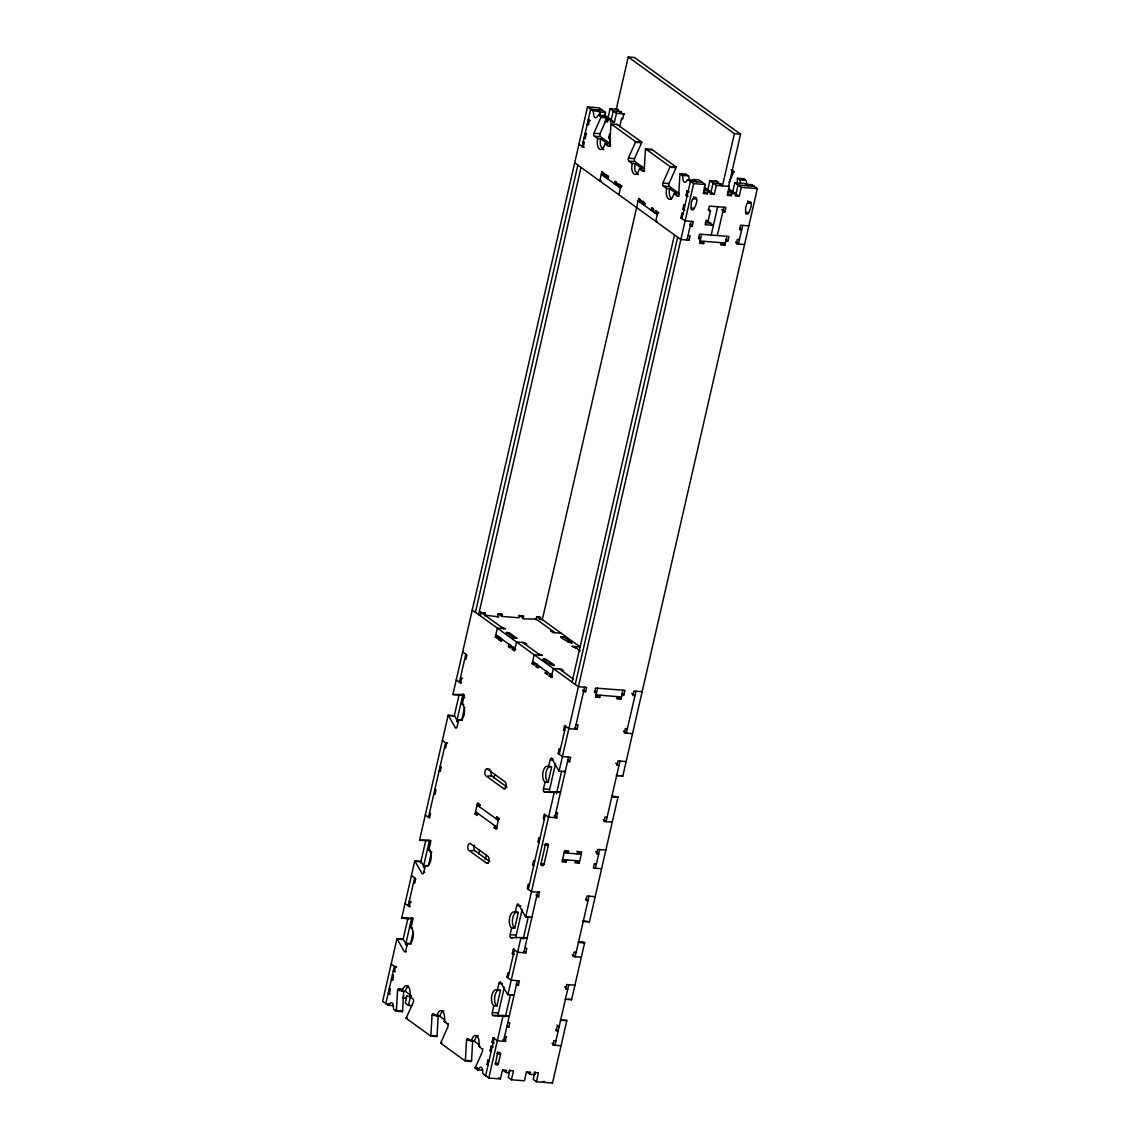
<?xml version="1.0" encoding="UTF-8"?>
<svg xmlns="http://www.w3.org/2000/svg" width="1140" height="1140" viewBox="0 0 1140 1140"><rect width="100%" height="100%" fill="white"/><g stroke="black" fill="none" stroke-linecap="round" stroke-linejoin="round"><path stroke-width="1.5" d="M411.569 995.904L405.384 991.43L402.292 991.187L399.114 988.893A2.365 1.168 -85.5 0 0 397.532 990.361L396.406 1010.51A2.365 1.168 -85.5 0 1 396.307 1011.18L402.477 1011.665A2.365 1.168 -85.5 0 0 402.577 1010.995L403.703 990.845M444.828 1019.93L439.869 1016.353L436.791 1016.111L433.599 1013.802A2.365 1.168 -85.5 0 0 432.032 1015.27L430.892 1035.434A2.365 1.168 -85.5 0 1 430.792 1036.103L436.962 1036.588A2.365 1.168 -85.5 0 0 437.062 1035.918L438.188 1015.754A2.365 1.168 -85.5 0 1 438.458 1014.985M479.313 1044.839L474.354 1041.262L471.276 1041.019L468.084 1038.725A2.365 1.168 -85.5 0 0 466.517 1040.193L465.376 1060.342A2.365 1.168 -85.5 0 1 465.277 1061.012L471.447 1061.497A2.365 1.168 -85.5 0 0 471.547 1060.827L472.673 1040.678A2.365 1.168 -85.5 0 1 472.786 1040.278M413.036 918.142L402.035 918.185A2.365 1.168 -85.5 0 1 401.707 918.056L414.775 860.971A2.365 1.168 -85.5 0 1 415.06 861.284L422.171 873.753A2.365 1.168 -85.5 0 0 423.738 872.285L425.277 865.573A8.293 4.09 -85.5 0 0 430.778 860.429A8.293 4.09 -85.5 0 0 428.854 849.913L430.393 843.215A2.365 1.168 -85.5 0 0 429.851 840.209L419.862 840.337A2.365 1.168 -85.5 0 1 419.534 840.209L448.163 715.222A2.365 1.168 -85.5 0 1 448.447 715.535L455.544 728.004A2.365 1.168 -85.5 0 0 457.126 726.536L458.651 719.825A8.293 4.09 -85.5 0 0 464.165 714.68A8.293 4.09 -85.5 0 0 462.242 704.178L463.78 697.466A2.365 1.168 -85.5 0 0 463.225 694.459L453.236 694.588A2.365 1.168 -85.5 0 1 452.922 694.459L587.485 106.918L592.9 110.837L593.57 113.045A4.745 2.337 -85.5 0 0 594.88 117.477A4.745 2.337 -85.5 0 0 597.574 115.938L598.571 115.04L601.151 116.793A2.38 1.168 -85.5 0 1 600.965 117.406L593.855 133.238A2.365 1.168 -85.5 0 0 594.396 136.23L597.588 138.538L597.218 143.341A8.293 4.09 -85.5 0 0 599.512 149.041A8.293 4.09 -85.5 0 0 603.388 147.801L605.012 143.911L608.204 146.205A2.365 1.168 -85.5 0 0 609.772 144.737L610.898 124.588A2.394 1.183 -85.5 0 1 611.011 123.918L617.168 124.403L641.806 142.186A2.38 1.168 -85.5 0 1 641.606 142.799L634.495 158.631A2.365 1.168 -85.5 0 0 635.051 161.638L644.713 168.62M678.742 194.57L679.882 174.42A2.394 1.183 -85.5 0 1 679.981 173.736L686.138 174.221L688.674 176.173L689.045 178.054A4.745 2.337 -85.5 0 0 689.33 180.775M737.138 183.953L737.423 178.923A2.394 1.183 -85.5 0 1 737.523 178.253L743.693 178.738L746.23 180.676L746.586 182.557A4.745 2.337 -85.5 0 0 746.871 185.279M632.073 163.448L631.702 168.25A8.293 4.09 -85.5 0 0 637.873 172.724L639.497 168.82L642.59 169.062L635.151 163.69L632.073 163.448L628.881 161.153A2.365 1.168 -85.5 0 1 628.34 158.147L635.45 142.315A2.38 1.168 -85.5 0 0 635.635 141.702L611.011 123.918M666.558 188.371L666.188 193.173A8.293 4.09 -85.5 0 0 672.372 197.633L673.982 193.729L677.075 193.971L669.636 188.613L666.558 188.371L663.366 186.062A2.365 1.168 -85.5 0 1 662.825 183.056L669.935 167.224A2.38 1.168 -85.5 0 0 670.12 166.625L645.497 148.827A2.394 1.183 -85.5 0 0 645.397 149.497L644.257 169.646A2.365 1.168 -85.5 0 1 642.689 171.114L639.497 168.82M406.952 945.844L403.403 939.616A2.365 1.168 -85.5 0 0 403.118 939.303L396.948 938.819L382.641 1001.305L388.056 1005.223L393.2 1005.637M408.234 905.787L414.632 877.843M428.498 817.28L445.569 742.753L447.621 742.91M459.434 682.19L465.832 654.246M475.437 612.308L577.866 165.115M582.127 146.49L590.663 109.212L602.319 110.124M390.308 994.023L389.267 993.938L390.293 989.477L389.239 988.708L390.265 988.779M395.423 971.665L394.397 971.579L395.423 967.119L391.177 964.041M410.315 906.642L409.289 906.556L410.315 902.082L409.246 901.312L410.286 901.398M461.529 683.031L460.503 682.96L461.529 678.485L460.46 677.716L461.486 677.801M584.221 147.331L583.196 147.245L584.221 142.785L583.153 142.016L584.179 142.087M589.309 119.728L588.283 119.657L589.337 120.427L588.311 124.887L587.257 124.132L588.796 124.246M403.161 939.089L407.849 918.655A2.365 1.168 -85.5 0 0 408.191 918.669L413.193 918.612M420.603 862.952L425.733 840.579M454.304 715.806L459.035 695.172M581.044 167.423L478.629 614.617L480.681 614.774L481.194 612.536L485.298 612.864L484.628 615.842M405.569 944.789L411.811 917.558M423.396 866.97L429.31 841.163M456.698 721.549L462.997 694.032M412.01 918.056A2.365 1.168 -85.5 0 1 412.566 921.063L411.027 927.775A8.293 4.09 -85.5 0 1 412.951 938.277A8.293 4.09 -85.5 0 1 407.45 943.421L405.911 950.133A2.365 1.168 -85.5 0 1 404.33 951.601L397.233 939.132A2.365 1.168 -85.5 0 0 396.948 938.819M599.255 115.439L600.053 112.005L596.833 109.697M411.17 944.006A8.293 4.09 -85.5 0 1 410.528 943.664L413.093 932.477M431.604 851.651L428.355 865.816L425.277 865.573M462.37 720.395A8.293 4.09 -85.5 0 1 461.743 720.067L464.636 707.399M604.784 115.411L605.468 112.433L599.127 107.83L587.485 106.918M403.631 995.904L403.118 998.141L405.883 998.355L406.396 996.118L411.269 996.688M406.98 995.633L405.27 1003.086L408.462 1005.38L411.711 1005.637M610.114 108.685L616.455 113.288L614.417 122.237L608.076 117.634L610.114 108.685L618.236 109.326M604.784 121.481L607.534 121.695L608.048 119.458L605.924 117.919M604.471 115.083L610.812 119.672L610.299 121.909L614.417 122.237M408.462 1005.38L410.514 996.446M611.225 119.928L613.306 110.993L621.428 111.62M497.639 616.868L498.322 613.876L502.426 614.203L501.914 616.441L519.042 617.78L519.555 615.543L523.673 615.871L522.989 618.849M609.629 133.993L608.603 138.467L610.655 138.624L608.532 137.099M498.479 638.728L495.33 637.103L497.382 628.168L505.604 628.81L501.429 627.114M602.875 172.112L601.849 172.026L599.811 180.975L601.35 181.089M609.601 138.368L610.356 135.047M728.617 186.362L740.573 134.178L634.396 57.485L628.24 57L616.284 109.169L623.722 114.541L622.697 119.016L621.628 118.247L619.676 126.768M609.544 143.469L610.285 140.249M497.453 638.642L497.966 636.405L498.992 636.491M601.849 172.026L603.972 173.565L603.459 175.802L608.603 176.201M501.857 639.226L501.344 641.45L499.22 639.925L499.733 637.688L500.774 637.773M606.779 174.919L605.739 174.833L605.24 177.071L608.66 177.341M607.364 178.609L607.862 176.372L605.739 174.833M511.062 645.867L510.549 648.104L508.426 646.565L508.939 644.328L509.965 644.414M615.971 181.559L614.945 181.488L614.432 183.725L617.524 183.968M616.555 185.25L617.068 183.013L614.945 181.488M513.171 639.54L513.556 637.873L506.374 632.386L509.566 632.999L516.833 638.315L513.556 637.873L516.648 638.115M524.785 643.986L526.837 644.157L524.714 642.618L516.491 641.977L514.439 650.911L512.316 649.387L512.829 647.149L513.855 647.221M619.861 184.381L618.835 184.295L618.322 186.533L621.756 186.803M477.674 813.276L477.161 815.513L475.038 813.989L477.589 802.802L479.712 804.341L479.213 806.578M618.92 194.769L620.958 185.834L618.835 184.295M493.976 778.022L494.66 775.043M478.714 853.789L479.512 850.34M536 619.861L536.683 616.882L540.802 617.21L540.289 619.447L542.341 619.604L638.657 198.617L639.683 198.702M485.198 859.688L486.409 854.43M499.277 819.09L496.199 818.848L496.698 816.611L498.821 818.149L496.271 829.322L494.147 827.783L494.66 825.56M534.774 662.995L534.261 665.233L532.138 663.694L534.19 654.759L542.412 655.4L538.222 653.705M640.267 202.379L640.78 200.156L638.657 198.617M538.664 665.803L538.151 668.04L536.028 666.515L536.541 664.278L537.567 664.349M643.573 201.509L642.547 201.424L642.034 203.661L645.468 203.932M644.157 205.2L644.67 202.963L642.547 201.424M547.87 672.457L547.357 674.695L545.234 673.156L545.747 670.918L546.773 671.004M652.778 208.15L651.752 208.079L651.239 210.316L652.265 210.387M653.363 211.84L653.875 209.603L651.752 208.079M552.273 677.587L549.124 675.977L549.637 673.74L550.663 673.811M656.668 210.971L655.643 210.886L655.13 213.123L658.564 213.394M551.247 677.502L553.299 668.567L561.521 669.209L563.644 670.733L561.593 670.577M655.643 210.886L657.766 212.425L655.714 221.36L657.253 221.488M513.755 994.935A2.365 1.168 -85.5 0 0 514.04 995.248L507.87 994.764A2.365 1.168 -85.5 0 1 507.585 994.451L500.489 981.982A2.365 1.168 -85.5 0 0 498.907 983.45L497.382 990.147A8.293 4.09 -85.5 0 0 491.867 995.291A8.293 4.09 -85.5 0 0 493.791 1005.808L492.252 1012.519A2.365 1.168 -85.5 0 0 492.808 1015.512L497.938 1015.925M531.653 917.173A2.365 1.168 -85.5 0 0 531.867 917.386L525.697 916.902A2.365 1.168 -85.5 0 1 525.412 916.589L518.315 904.12A2.365 1.168 -85.5 0 0 516.748 905.587L515.209 912.299A8.293 4.09 -85.5 0 0 509.694 917.444A8.293 4.09 -85.5 0 0 511.618 927.96L510.093 934.658A2.365 1.168 -85.5 0 0 510.635 937.664L512.687 937.821M559.142 792.2L544.022 791.915A2.365 1.168 -85.5 0 1 543.466 788.909L545.005 782.211A8.293 4.09 -85.5 0 1 543.082 771.694A8.293 4.09 -85.5 0 1 548.582 766.55L550.121 759.853A2.365 1.168 -85.5 0 1 551.703 758.371L552.729 758.456M493.791 1005.808L496.869 1006.05L500.46 990.389A8.293 4.09 -85.5 0 0 499.819 990.062M511.618 927.96L514.71 928.188L518.287 912.542L515.209 912.299M545.005 782.211L548.084 782.453L551.674 766.793L548.582 766.55M572.052 682.105L674.481 234.911M492.808 1015.512L502.797 1015.384A2.365 1.168 -85.5 0 1 503.111 1015.512L509.281 1015.997A2.365 1.168 -85.5 0 0 508.953 1015.868L498.978 1015.997A2.365 1.168 -85.5 0 1 498.422 1012.99L504.308 987.283M516.449 937.707A2.365 1.168 -85.5 0 1 516.249 935.142L522.149 909.435M555.508 763.743L549.637 789.393A2.365 1.168 -85.5 0 0 550.178 792.4L560.168 792.272A2.365 1.168 -85.5 0 1 560.495 792.4L554.325 791.915A2.365 1.168 -85.5 0 0 553.997 791.787M488.005 1065.273L486.951 1064.504L487.977 1060.043L489.003 1060.115M491.169 1051.493L490.1 1050.724L491.126 1046.249L492.152 1046.335M494.161 1043L492.067 1042.145L493.093 1037.671L494.119 1037.756M516.349 985.145L518.401 985.302L519.427 980.827L511.205 980.186L506.958 977.123L507.984 972.648L509.053 973.418M514.425 954.494L512.345 953.639L513.356 949.164L514.397 949.25M567.563 761.548L569.615 761.705L570.641 757.231L562.419 756.59L558.173 753.526L559.199 749.051L560.225 749.123M564.614 730.811L563.545 730.042L564.571 725.567L565.597 725.653M690.256 225.834L692.308 226.005L693.334 221.531L685.111 220.889L680.865 217.811L681.891 213.337L682.917 213.422M684.912 210.088L682.832 209.247L683.857 204.772L684.884 204.858M688.076 196.308L685.981 195.453L687.007 190.979L688.033 191.064M494.147 1038.44L485.611 1075.704L486.652 1075.79M508.027 977.892L514.425 949.933M528.29 889.371L545.362 814.844M559.227 754.281L565.639 726.337M575.244 684.413L677.659 237.22M681.934 218.581L690.455 181.317L702.112 182.229M561.521 1020.443L566.509 1020.385A2.365 1.168 -85.5 0 1 566.837 1020.5L552.515 1083L536.413 1081.746L538.465 1072.797L534.361 1072.469L533.848 1074.707L530.072 1074.422L530.584 1072.184L526.481 1071.856L524.428 1080.806L511.447 1079.78L513.485 1070.845L509.38 1070.517L508.868 1072.754L506.103 1072.541L506.616 1070.303L502.498 1069.976L500.446 1078.925L488.803 1078.013L503.111 1015.512M507.87 994.764L520.952 937.664L527.107 938.149A2.365 1.168 -85.5 0 0 526.794 938.02L521.65 937.622M525.697 916.902L554.325 791.915M563.944 771.253L564.97 771.324A2.365 1.168 -85.5 0 0 565.24 771.638L559.084 771.167L693.647 183.611L688.218 179.692L686.879 180.462A4.745 2.337 -85.5 0 1 684.2 182.001A4.745 2.337 -85.5 0 1 682.874 177.569L682.504 175.688L679.981 173.736M505.362 1016.894L510.435 994.764M523.189 939.061L528.319 916.702M556.491 793.654L561.621 771.281M540.959 863.977L545.234 845.339A1.781 1.482 -54.2 0 1 547.157 843.785A1.781 1.482 -54.2 0 1 548.312 845.581L544.051 864.206A1.781 1.482 -54.2 0 1 542.127 865.773A1.781 1.482 -54.2 0 1 540.959 863.977L544.051 864.206L542.982 863.45M691.182 208.079C690.014 193.814 701.884 193.715 694.26 208.321A1.781 1.482 -54.2 0 1 692.336 209.874A1.781 1.482 -54.2 0 1 691.182 208.079L694.26 208.321M498.322 1063.862L500.517 1054.272A1.781 1.482 -54.2 0 0 499.363 1052.476A1.781 1.482 -54.2 0 0 497.439 1054.03L495.316 1064.432L497.339 1064.988L498.322 1063.862L497.524 1063.292M503.51 1041.233L517.375 980.671M523.773 952.727L537.638 892.164M554.71 817.622L568.589 757.074M574.988 729.116L584.592 687.192M687.007 239.998L691.282 221.36M493.093 1037.671L497.339 1040.749L505.561 1041.39L506.06 1036.531M506.744 1027.069L508.796 1027.226L509.822 1022.751L507.77 1022.594M513.356 949.164L517.603 952.242L525.825 952.883L526.851 948.409L524.799 948.252M536.626 896.639L538.678 896.795L539.163 891.936M544.336 819.318L543.281 818.548L544.307 814.074L548.554 817.152L556.776 817.793L557.26 812.934M564.571 725.567L568.817 728.645L577.039 729.286L578.066 724.812L576.014 724.655M582.768 691.096L585.618 691.823L586.644 687.363L578.422 686.707L472.259 610.014M574.674 162.821L680.851 239.514L689.059 240.155L690.085 235.695L688.033 235.524M696.654 181.802L693.476 179.507L698.891 179.921L705.289 184.523L703.252 193.472L707.356 193.8L707.869 191.563L704.677 189.254L704.135 191.492L707.356 193.8M707.84 189.724L709.892 180.79L718 181.417M509.965 1070.033L508.255 1077.485L511.447 1079.78M597.602 688.218L595.579 697.167L599.683 697.481L600.196 695.243M701.57 234.313L699.533 243.262L703.636 243.575L704.149 241.338M708.353 209.204L710.476 210.729L708.268 220.419L706.202 220.262L705.19 224.737L713.398 225.378L707 220.775M707.869 191.563L710.633 191.777L710.12 194.014L714.239 194.327L716.291 185.392L709.892 180.79M565.013 850.91L568.205 853.205L568.718 850.967L564.599 850.654L562.048 861.826L566.153 862.154L566.666 859.916M711.189 235.068L717.673 206.739M628.24 57L734.402 133.694L722.447 185.877L715.022 180.505M717.345 235.553L723.843 207.224M728.659 191.135L728.118 193.373L731.339 195.667L731.852 193.444L728.659 191.135L732.436 191.435M575.572 860.615L575.059 862.852L579.177 863.165L581.728 851.993L577.624 851.665L577.111 853.903M722.817 211.698L724.869 211.855L725.895 207.38L709.451 206.098L708.424 210.572L710.476 210.729M617.324 696.583L616.811 698.82L620.915 699.148L621.941 694.673L624.007 694.83L625.019 690.37L595.565 688.061L594.539 692.522L596.591 692.693L594.467 691.154M721.278 242.678L720.765 244.915L724.883 245.243L725.909 240.768L727.961 240.925L728.987 236.465L699.518 234.156L698.492 238.616L700.558 238.787L698.435 237.248M734.858 182.742L732.821 191.691L739.219 196.294L741.256 187.345L734.858 182.742L744.862 183.526L748.04 185.82M729.215 189.126L735.614 193.729L735.101 195.966L739.219 196.294M534.945 1071.985L533.235 1079.438L536.413 1081.746M735.998 193.985L738.079 185.051M622.953 690.199L621.414 696.911L596.063 694.93M726.907 236.293L725.382 243.005L700.031 241.024M568.76 984.689L554.895 1045.252L552.059 1043.2M589.024 896.183L575.159 956.745L572.323 954.693M595.436 868.238L599.697 849.599M619.975 761.093L606.095 821.655L603.274 819.603M635.978 691.225L626.373 733.148L623.537 731.096M742.667 225.392L738.392 244.017L735.599 242.008M745.645 212.354C744.477 198.075 756.347 197.975 748.738 212.582A1.781 1.482 -54.2 0 1 746.8 214.149A1.781 1.482 -54.2 0 1 745.645 212.354L748.738 212.582M565.198 999.053A2.365 1.168 -85.5 0 0 565.426 999.267L571.582 999.752L584.663 942.652A2.365 1.168 -85.5 0 0 584.336 942.524L579.206 942.125M583.039 921.191A2.365 1.168 -85.5 0 0 583.253 921.419L589.423 921.89L618.037 796.903A2.365 1.168 -85.5 0 0 617.723 796.774L612.721 796.846M616.355 775.357A2.365 1.168 -85.5 0 0 616.626 775.67L622.796 776.155L757.359 188.613L751.944 184.694L750.59 185.45M610.228 143.697L600.566 136.714A2.365 1.168 -85.5 0 1 600.01 133.722L607.121 117.89A2.38 1.168 -85.5 0 0 607.321 117.278L604.371 115.624M679.198 193.529L669.536 186.547A2.365 1.168 -85.5 0 1 668.981 183.54L676.091 167.708A2.38 1.168 -85.5 0 0 676.291 167.11L651.653 149.311L645.497 148.827M729.03 182.514L733.647 172.226A2.38 1.168 -85.5 0 0 733.832 171.613L731.096 169.632M430.792 1036.103L406.168 1018.305A2.365 1.168 -85.5 0 1 406.353 1017.692L413.464 1001.861A2.365 1.168 -85.5 0 0 412.908 998.868L409.73 996.56A8.293 4.09 -85.5 0 0 407.807 986.057A8.293 4.09 -85.5 0 0 402.292 991.187M465.277 1061.012L440.653 1043.228A2.365 1.168 -85.5 0 1 440.838 1042.615L447.949 1026.784A2.365 1.168 -85.5 0 0 447.407 1023.777L444.215 1021.483A8.293 4.09 -85.5 0 0 442.291 1010.966A8.293 4.09 -85.5 0 0 436.791 1016.111M482.505 1070.161L477.375 1069.748L475.138 1068.137A2.365 1.168 -85.5 0 1 475.323 1067.524L482.434 1051.693A2.365 1.168 -85.5 0 0 481.892 1048.686L478.7 1046.392A8.293 4.09 -85.5 0 0 476.776 1035.875A8.293 4.09 -85.5 0 0 471.276 1041.019M693.334 180.462L694.388 180.177M464.393 695.001L459.406 695.072A2.365 1.168 -85.5 0 1 459.078 694.944L452.922 694.459M419.534 840.209L431.02 840.75M510.635 937.664L520.624 937.536A2.365 1.168 -85.5 0 1 520.952 937.664M521.792 938.077L526.794 938.02M579.348 942.595L584.336 942.524M593.926 110.922L599.07 111.321L599.726 113.53A4.745 2.337 -85.5 0 0 600.01 116.252M600.053 112.005L605.468 112.433M616.455 113.288L624.577 113.929M598.913 115.168L604.043 115.582M601.151 116.793L607.321 117.278M605.326 117.42L608.076 117.634M600.965 117.406L606.095 117.805M608.048 119.458L610.812 119.672M589.337 120.427L590.363 120.498M734.402 133.694L740.573 134.178M611.938 124.659L613.99 124.83M594.88 133.309L600.01 133.722M586.658 133.565L585.119 133.437L586.174 134.207L585.162 138.681L584.093 137.912L585.119 137.997M594.396 136.23L599.54 136.643M597.588 138.538L600.666 138.781L608.09 144.153L605.012 143.911M635.635 141.702L641.806 142.186M635.45 142.315L640.58 142.714M609.772 144.737L610.798 144.823M609.23 146.291L610.256 146.362M646.423 149.582L650.527 149.896M629.366 158.232L634.495 158.631M628.881 161.153L634.025 161.552M670.12 166.625L676.291 167.11M731.78 171.456L733.832 171.613M669.935 167.224L675.065 167.637M731.595 172.054L733.647 172.226M643.715 171.2L644.741 171.285M680.908 174.491L686.038 174.904A2.394 1.183 -85.5 0 1 686.138 174.221M737.423 178.923L738.449 179.008M739.133 179.051L742.568 179.322M683.245 175.446L688.389 175.845M737.523 178.253L739.76 179.864L744.904 180.263M688.218 179.692L693.362 180.106M746.8 184.281L751.944 184.694M603.972 173.565L604.998 173.636M604.628 174.52L601.336 174.263L620.445 188.071M721.221 183.725L713.07 183.084L711.018 192.033L708.282 191.819M738.05 185.036L754.181 186.305M693.647 183.611L705.289 184.523M716.291 185.392L729.272 186.404L727.22 195.353L731.339 195.667M741.256 187.345L757.359 188.613M663.851 183.141L668.981 183.54M663.366 186.062L668.51 186.461M704.648 189.254L707.456 189.468L714.239 194.327M731.852 193.444L735.614 193.729M620.958 185.834L621.984 185.906M689.101 191.834L687.007 190.979M685.981 195.453L687.007 195.538M678.2 196.123L679.226 196.194M693.32 198.759L696.398 199.001L693.562 196.964M747.783 203.034L750.861 203.276L747.683 200.968M641.435 201.11L638.144 200.854L657.253 214.662M682.832 209.247L683.857 209.318M657.766 212.425L658.792 212.496M680.865 217.811L681.891 217.897M748.823 225.877L740.601 225.236L739.575 229.696L741.641 229.867L739.518 228.328M705.289 222.685L710.22 223.07M739.418 239.557L737.366 239.386L736.34 243.86L744.562 244.502M480.368 612.707L483.659 612.964M497.781 614.061L501.244 614.332M518.572 615.686L522.049 615.971M484.799 615.101L498.878 616.882M536.17 619.12L524.215 618.863L519.27 615.286M552.815 631.132L550.748 630.976L552.872 632.515L561.094 633.156M506.488 632.757L509.566 632.999M560.951 637.018L564.029 637.26C587.741 652.451 549.95 633.284 564.029 637.26M568.019 642.134L571.111 642.376M495.33 637.103L498.764 637.374M499.22 639.925L502.655 640.196M576.17 648.019L571.981 646.323L580.203 646.964L538.764 617.025M508.426 646.565L511.86 646.836M512.316 649.387L515.75 649.658M543.281 659.347L546.374 659.59C570.071 674.78 532.295 655.614 546.374 659.59M550.364 664.463L553.442 664.691M532.138 663.694L535.558 663.965M465.847 658.792L464.821 658.706L465.875 659.476L466.901 655.001L462.655 651.938M536.028 666.515L539.462 666.786M545.234 673.156L546.26 673.241M549.124 675.977L552.544 676.234M642.134 691.709L633.911 691.054L632.899 695.528L634.952 695.685L631.76 693.391M461.529 678.485L462.555 678.571M463.78 697.466L464.807 697.552M462.242 704.178L463.78 704.292M627.399 728.674L625.333 728.517L624.321 732.977L632.529 733.633M448.163 715.222L454.333 715.706A2.365 1.168 -85.5 0 1 454.603 716.02L458.166 722.247M449.474 715.606L454.603 716.02M458.651 719.825L461.743 720.067M563.545 730.042L564.571 730.127M558.173 753.526L559.199 753.597M626.131 761.577L617.909 760.936L616.882 765.41L618.949 765.567L615.757 763.259M551.147 759.924L553.214 760.095M617.381 775.428L618.407 775.514M621.485 775.756L622.511 775.841A2.365 1.168 -85.5 0 0 622.796 776.155M505.604 788.709L503.552 788.538L485.854 775.756A3.548 1.753 -85.5 0 1 485.027 771.253A3.548 1.753 -85.5 0 1 487.393 769.044L490.129 769.272M487.906 775.913L492.024 776.24L506.986 787.056M543.466 788.909L548.611 789.322M611.553 796.304L616.697 796.703M618.037 796.903L611.881 796.418A2.365 1.168 -85.5 0 0 611.639 796.304M545.048 792.001L550.178 792.4M480.368 805.296L477.076 805.04L498.322 820.373M555.736 813.162L557.802 813.319M607.121 817.181L605.069 817.024L604.043 821.498L612.266 822.14M475.038 813.989L478.116 814.231M494.147 827.783L497.225 828.025M605.867 850.084L597.645 849.443L596.619 853.917L598.671 854.074L595.493 851.779M564.072 852.877L581.201 854.231L576.954 851.152M470.834 850.454L474.953 850.768L489.915 861.598M562.533 859.589L579.661 860.928M428.854 849.913L430.407 850.041M596.448 863.764L594.396 863.607L593.37 868.082L601.592 868.723M486.481 863.08A3.548 1.753 -85.5 0 0 488.832 860.871A3.548 1.753 -85.5 0 0 488.005 856.368L470.321 843.586A3.548 1.753 -85.5 0 0 467.956 845.78A3.548 1.753 -85.5 0 0 468.782 850.298L486.481 863.08L488.533 863.236M414.775 860.971L420.945 861.441A2.365 1.168 -85.5 0 1 421.23 861.755L424.778 867.996M415.06 861.284L420.204 861.683M423.738 872.285L424.764 872.356M414.632 882.389L413.606 882.303L414.661 883.073L415.687 878.598L411.44 875.534M539.705 892.321L531.482 891.68L527.236 888.616L528.262 884.141L529.316 884.911M595.194 896.667L586.972 896.026L585.946 900.5L587.998 900.657L585.875 899.118M516.748 905.587L520.852 905.915M410.315 902.082L411.341 902.168M525.412 916.589L529.53 916.916M582.968 921.106L588.112 921.505M401.707 918.056L407.878 918.541M403.061 918.27L408.191 918.669M511.119 934.743L516.249 935.142M411.027 927.775L412.566 927.889M584.663 942.652L578.493 942.167A2.365 1.168 -85.5 0 0 578.165 942.039M576.184 952.27L574.132 952.114L573.106 956.588L581.329 957.23M397.233 939.132L402.377 939.531M407.45 943.421L410.528 943.664M512.345 953.639L513.37 953.724M405.356 951.686L406.396 951.758M396.406 966.506L394.355 966.35L385.819 1003.613L388.868 1003.856M395.423 967.119L396.449 967.19M506.958 977.123L507.984 977.194M394.355 970.895L393.328 970.824L394.397 971.579M574.93 985.174L566.708 984.533L565.682 989.007L567.734 989.164L564.542 986.87M393.428 974.999L392.388 974.914L393.457 975.683L392.431 980.158L391.376 979.388L393.428 979.545M498.907 983.45L502.341 983.72M497.382 990.147L500.46 990.389M510.677 994.693L512.729 994.85M568.219 999.196L570.271 999.352M400.14 988.979L402.192 989.135M397.532 990.361L402.676 990.76M389.239 993.254L388.213 993.182L389.267 993.938M493.278 1012.591L498.422 1012.99M566.837 1020.5L560.666 1020.029A2.365 1.168 -85.5 0 0 560.339 1019.901M395.096 1009.655L396.122 1009.727M397.433 1010.596L402.577 1010.995M432.032 1015.27L437.161 1015.683M406.353 1017.692L407.379 1017.778M406.168 1018.305L407.194 1018.39M444.215 1021.483L445.754 1021.597M447.407 1023.777L448.433 1023.863M504.536 1036.759L506.588 1036.916M555.907 1040.777L553.855 1040.62L552.829 1045.095L561.051 1045.736M431.918 1035.505L437.062 1035.918M466.517 1040.193L471.647 1040.592M492.067 1042.145L493.093 1042.231M440.838 1042.615L441.864 1042.701M493.221 1047.09L491.126 1046.249M440.653 1043.228L441.679 1043.3M478.7 1046.392L480.239 1046.506M481.892 1048.686L482.918 1048.772M490.1 1050.724L491.126 1050.795M466.403 1060.428L471.547 1060.827M495.301 1063.349L498.38 1063.591M486.951 1064.504L487.977 1064.589M475.323 1067.524L477.375 1067.696M475.138 1068.137L477.19 1068.294M603.83 149.739L600.751 146.219A8.293 4.09 -85.5 0 1 600.666 138.781M638.315 174.648L635.236 171.128A8.293 4.09 -85.5 0 1 635.151 163.69M704.235 187.174L707.427 189.468M605.411 120.156L607.534 121.695M721.691 209.561L724.869 211.855M673.982 193.729L677.174 196.037A2.365 1.168 -85.5 0 0 678.742 194.57M683.857 204.772L684.912 205.542M725.838 239.4L727.961 240.925M681.891 213.337L682.946 214.106M721.691 242.934L724.883 245.243M689.657 224.081L692.308 226.005M578.949 144.182L583.196 147.245M700.459 241.281L703.636 243.575M686.936 238.631L689.059 240.155M537.097 617.139L540.289 619.447M535.387 618.55L554.938 632.672M574.047 646.48L580.203 650.926M621.884 693.305L624.007 694.83M617.738 696.839L620.915 699.148M498.736 614.132L501.914 616.441M596.505 695.186L599.683 697.481M479.812 611.51L503.552 628.653M522.661 642.461L540.346 655.244M559.469 669.038L573.42 679.126M582.968 689.914L585.618 691.823M495.843 634.88L514.952 648.674M532.651 661.457L551.76 675.265M574.916 727.748L577.039 729.286M559.199 749.051L560.253 749.821M567.492 760.166L569.615 761.705M456.257 679.882L460.503 682.96M554.111 815.87L556.776 817.793M487.393 769.044L505.077 781.841A3.548 1.753 -85.5 0 1 505.904 786.344A3.548 1.753 -85.5 0 1 503.552 788.538M442.377 740.444L446.624 743.508L445.612 747.982L444.543 747.213M575.985 860.871L579.177 863.165M440.197 766.223L441.251 766.992L440.225 771.466L439.171 770.697M539.99 838.327L538.921 837.558L537.895 842.033L538.964 842.802M545.49 843.529L548.312 845.581L544.165 844.569M562.975 859.845L566.153 862.154M475.551 811.751L496.784 827.084M434.896 789.336L435.964 790.091L434.939 794.566L433.87 793.796M534.689 861.427L533.634 860.657L532.608 865.132L533.677 865.901M429.524 812.806L430.578 813.575L429.566 818.05L425.32 814.986M536.028 894.872L538.678 896.795M523.702 951.344L525.825 952.883M405.042 903.493L409.289 906.556M516.278 983.763L518.401 985.302M557.033 1025.088L559.156 1026.613L557.104 1026.456L556.078 1030.931L558.13 1031.087L556.007 1029.562M506.673 1025.687L508.796 1027.226M502.911 1039.466L505.561 1041.39M551.717 1082.43L552.515 1083M526.894 1072.113L530.072 1074.422M497.339 1051.964L500.517 1054.272L496.641 1053.46M502.911 1070.232L506.103 1072.541M487.977 1060.043L489.032 1060.798M498.864 1077.77L500.446 1078.925M400.796 1010.453L402.477 1011.665M396.307 1011.18L394.07 1009.57A2.365 1.168 -85.5 0 1 393.414 1007.361A4.745 2.337 -85.5 0 0 392.089 1002.929A4.745 2.337 -85.5 0 0 389.41 1004.468A2.365 1.168 -85.5 0 1 388.056 1005.223M488.803 1078.013L483.374 1074.094A2.365 1.168 -85.5 0 1 482.719 1071.885A4.745 2.337 -85.5 0 0 481.408 1067.453A4.745 2.337 -85.5 0 0 478.714 1068.992A2.365 1.168 -85.5 0 1 477.375 1069.748M739.76 179.864L740.43 182.087A4.745 2.337 -85.5 0 0 740.459 183.469M671.56 199.115L669.721 196.052A8.293 4.09 -85.5 0 1 669.636 188.613M551.703 758.371L558.799 770.854A2.365 1.168 -85.5 0 0 559.084 771.167M743.594 179.408A2.394 1.183 -85.5 0 1 743.693 178.738M617.082 124.901A2.394 1.183 -85.5 0 1 617.168 124.403M651.553 149.981A2.394 1.183 -85.5 0 1 651.653 149.311M548.084 782.453A8.293 4.09 -85.5 0 1 545.918 773.262A8.293 4.09 -85.5 0 1 550.364 766.351M474.354 1041.262A8.293 4.09 -85.5 0 1 478.216 1035.704M439.869 1016.353A8.293 4.09 -85.5 0 1 443.731 1010.795M405.384 991.43A8.293 4.09 -85.5 0 1 408.562 986.1M426.032 840.821A2.365 1.168 -85.5 0 1 425.705 840.693M496.869 1006.05A8.293 4.09 -85.5 0 1 494.632 997.543A8.293 4.09 -85.5 0 1 498.479 990.062M514.71 928.188A8.293 4.09 -85.5 0 1 512.786 917.686A8.293 4.09 -85.5 0 1 518.287 912.542M492.024 776.24A3.548 1.753 -85.5 0 1 491.354 771.139M474.953 850.768A3.548 1.753 -85.5 0 1 474.511 845.111M589.423 921.89A2.365 1.168 -85.5 0 1 589.138 921.59M571.582 999.752A2.365 1.168 -85.5 0 1 571.311 999.438M534.917 1074.265A2.365 1.168 -85.5 0 1 535.216 1074.592M544.478 1081.447A4.745 2.337 -85.5 0 1 543.067 1081.39"/></g></svg>
